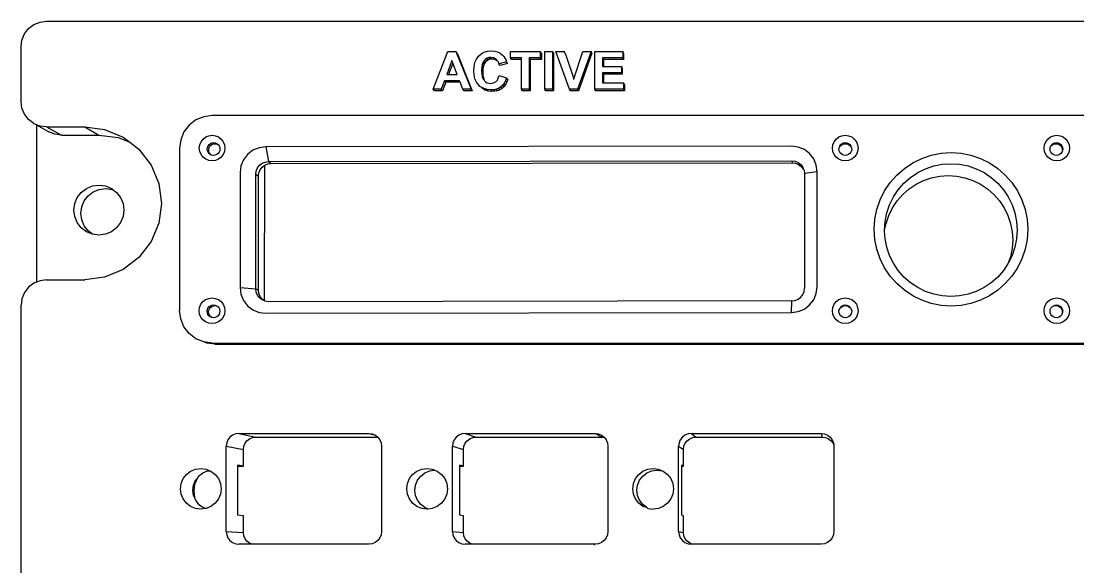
# Model space of a CAD drawing. Extents: x -79 to 96, y -51 to 52.
# Drawn here: x -78.9 to 20.2, y 0.6 to 51.8 of the extents above; entities that cross this region are included whole.
import ezdxf

# ---------------------------------------------------------------- set-up
doc = ezdxf.new("R2010")
doc.units = 0
doc.layers.get('0').update_dxf_attribs({"linetype": 'CONTINUOUS'})

msp = doc.modelspace()

# ---------------------------------------------------------------- linework, layer by layer
for p, q in [((-77.724, 51.434), (-77.148, 51.673)), ((-77.148, 51.673), (-76.529, 51.755)), ((-76.529, 51.755), (93.136, 51.755)), ((-78.599, 50.56), (-78.219, 51.055)), ((-78.219, 51.055), (-77.724, 51.434)), ((-78.919, 49.365), (-78.838, 49.983)), ((-78.838, 49.983), (-78.599, 50.56)), ((-78.919, 44.215), (-78.919, 49.365)), ((-40.251, 45.36), (-38.874, 48.896)), ((-38.874, 48.896), (-38.119, 48.896)), ((-38.119, 48.896), (-36.703, 45.36)), ((-37.996, 48.738), (-38.119, 48.896)), ((-37.996, 48.738), (-36.584, 45.214)), ((-35.994, 48.468), (-35.748, 48.682)), ((-35.748, 48.682), (-35.466, 48.834)), ((-35.466, 48.834), (-35.149, 48.926)), ((-35.149, 48.926), (-34.795, 48.957)), ((-34.795, 48.957), (-34.486, 48.933)), ((-34.486, 48.933), (-34.207, 48.861)), ((-34.207, 48.861), (-33.959, 48.741)), ((-33.959, 48.741), (-33.741, 48.573)), ((-33.01, 48.896), (-30.201, 48.896)), ((-33.01, 48.298), (-33.01, 48.896)), ((-30.201, 48.896), (-30.201, 48.298)), ((-30.103, 48.738), (-30.201, 48.896)), ((-30.103, 48.738), (-30.103, 48.142)), ((-29.762, 45.36), (-29.762, 48.896)), ((-29.762, 48.896), (-29.048, 48.896)), ((-29.048, 48.896), (-29.048, 45.36)), ((-28.954, 48.738), (-29.048, 48.896)), ((-28.954, 48.738), (-28.954, 45.214)), ((-27.466, 45.36), (-28.729, 48.896)), ((-28.729, 48.896), (-27.955, 48.896)), ((-27.865, 48.738), (-27.955, 48.896)), ((-27.865, 48.738), (-27.042, 46.333)), ((-27.042, 46.333), (-26.194, 48.896)), ((-25.437, 48.896), (-26.703, 45.36)), ((-25.355, 48.738), (-26.617, 45.214)), ((-26.194, 48.896), (-25.437, 48.896)), ((-25.355, 48.738), (-25.437, 48.896)), ((-25.073, 45.36), (-25.073, 48.896)), ((-25.073, 48.896), (-22.451, 48.896)), ((-22.451, 48.896), (-22.451, 48.298)), ((-22.379, 48.738), (-22.451, 48.896)), ((-22.379, 48.738), (-22.379, 48.142)), ((-38.505, 48.071), (-38.982, 46.759)), ((-38.413, 47.826), (-38.801, 46.759)), ((-38.413, 47.826), (-38.505, 48.071)), ((-38.017, 46.759), (-38.413, 47.826)), ((-36.421, 47.514), (-36.336, 47.881)), ((-36.336, 47.881), (-36.193, 48.199)), ((-36.193, 48.199), (-35.994, 48.468)), ((-35.653, 47.695), (-35.699, 47.444)), ((-35.576, 47.901), (-35.653, 47.695)), ((-35.538, 47.541), (-35.653, 47.695)), ((-35.469, 48.064), (-35.576, 47.901)), ((-35.462, 47.747), (-35.576, 47.901)), ((-35.462, 47.747), (-35.538, 47.541)), ((-35.338, 48.188), (-35.469, 48.064)), ((-35.355, 47.909), (-35.469, 48.064)), ((-35.355, 47.909), (-35.462, 47.747)), ((-35.224, 48.032), (-35.355, 47.909)), ((-35.187, 48.276), (-35.338, 48.188)), ((-35.224, 48.032), (-35.338, 48.188)), ((-35.074, 48.12), (-35.224, 48.032)), ((-35.019, 48.329), (-35.187, 48.276)), ((-35.074, 48.12), (-35.187, 48.276)), ((-34.906, 48.173), (-35.074, 48.12)), ((-34.831, 48.346), (-35.019, 48.329)), ((-34.906, 48.173), (-35.019, 48.329)), ((-34.719, 48.19), (-34.906, 48.173)), ((-34.568, 48.307), (-34.831, 48.346)), ((-34.719, 48.19), (-34.831, 48.346)), ((-34.457, 48.151), (-34.719, 48.19)), ((-34.348, 48.187), (-34.568, 48.307)), ((-34.457, 48.151), (-34.568, 48.307)), ((-34.237, 48.032), (-34.457, 48.151)), ((-34.237, 48.032), (-34.348, 48.187)), ((-34.183, 47.999), (-34.237, 48.032)), ((-34.183, 47.999), (-34.086, 47.753)), ((-33.379, 47.922), (-34.086, 47.753)), ((-33.976, 47.599), (-34.086, 47.753)), ((-33.272, 47.767), (-33.976, 47.599)), ((-33.741, 48.573), (-33.628, 48.447)), ((-33.628, 48.447), (-33.52, 48.291)), ((-33.52, 48.291), (-33.422, 48.141)), ((-33.422, 48.141), (-33.379, 47.922)), ((-33.272, 47.767), (-33.379, 47.922)), ((-31.961, 48.298), (-33.01, 48.298)), ((-32.904, 48.142), (-33.01, 48.298)), ((-31.961, 48.142), (-32.904, 48.142)), ((-31.961, 48.142), (-31.961, 48.298)), ((-31.961, 45.36), (-31.961, 48.142)), ((-31.247, 48.298), (-31.247, 45.36)), ((-30.201, 48.298), (-31.247, 48.298)), ((-31.146, 48.142), (-31.247, 48.298)), ((-31.146, 48.142), (-31.146, 45.214)), ((-30.103, 48.142), (-31.146, 48.142)), ((-30.103, 48.142), (-30.201, 48.298)), ((-24.359, 48.298), (-24.359, 47.514)), ((-22.451, 48.298), (-24.359, 48.298)), ((-24.28, 48.142), (-24.359, 48.298)), ((-22.379, 48.142), (-24.28, 48.142)), ((-24.28, 48.142), (-24.28, 47.514)), ((-22.379, 48.142), (-22.451, 48.298)), ((-38.982, 46.759), (-38.801, 46.759)), ((-38.801, 46.759), (-38.017, 46.759)), ((-36.45, 47.097), (-36.421, 47.514)), ((-36.421, 46.702), (-36.45, 47.097)), ((-36.336, 46.351), (-36.421, 46.702)), ((-35.699, 47.444), (-35.714, 47.15)), ((-35.714, 47.15), (-35.699, 46.839)), ((-35.599, 46.998), (-35.714, 47.15)), ((-35.584, 47.291), (-35.699, 47.444)), ((-35.699, 46.839), (-35.654, 46.576)), ((-35.584, 46.688), (-35.699, 46.839)), ((-35.584, 47.291), (-35.599, 46.998)), ((-35.599, 46.998), (-35.584, 46.688)), ((-35.538, 47.541), (-35.584, 47.291)), ((-35.584, 46.688), (-35.539, 46.426)), ((-34.18, 46.324), (-34.062, 46.66)), ((-34.062, 46.66), (-33.37, 46.441)), ((-24.359, 47.514), (-24.28, 47.514)), ((-24.359, 46.919), (-24.359, 45.956)), ((-22.584, 46.919), (-24.359, 46.919)), ((-24.28, 46.767), (-24.359, 46.919)), ((-24.28, 47.514), (-22.584, 47.514)), ((-22.511, 46.767), (-24.28, 46.767)), ((-24.28, 46.767), (-24.28, 45.956)), ((-22.584, 47.514), (-22.584, 46.919)), ((-22.511, 47.361), (-22.584, 47.514)), ((-22.511, 46.767), (-22.584, 46.919)), ((-22.511, 47.361), (-22.511, 46.767)), ((-39.202, 46.164), (-39.493, 45.36)), ((-39.075, 46.015), (-39.366, 45.214)), ((-37.788, 46.164), (-39.202, 46.164)), ((-39.075, 46.015), (-39.202, 46.164)), ((-37.731, 46.015), (-39.075, 46.015)), ((-37.731, 46.015), (-37.788, 46.164)), ((-37.48, 45.36), (-37.731, 46.015)), ((-36.195, 46.044), (-36.336, 46.351)), ((-35.996, 45.781), (-36.195, 46.044)), ((-35.88, 45.634), (-35.996, 45.781)), ((-35.754, 45.571), (-35.88, 45.634)), ((-35.654, 46.576), (-35.578, 46.361)), ((-35.539, 46.426), (-35.654, 46.576)), ((-35.578, 46.361), (-35.464, 46.212)), ((-35.539, 46.426), (-35.464, 46.212)), ((-35.464, 46.212), (-35.422, 46.146)), ((-35.422, 46.146), (-35.343, 46.07)), ((-35.343, 46.07), (-35.196, 45.982)), ((-35.196, 45.982), (-35.03, 45.928)), ((-35.03, 45.928), (-34.846, 45.91)), ((-34.846, 45.91), (-34.581, 45.956)), ((-34.581, 45.956), (-34.356, 46.091)), ((-34.356, 46.091), (-34.261, 46.195)), ((-34.261, 46.195), (-34.18, 46.324)), ((-33.727, 45.74), (-33.899, 45.581)), ((-33.582, 45.937), (-33.727, 45.74)), ((-33.618, 45.593), (-33.727, 45.74)), ((-33.473, 45.788), (-33.618, 45.593)), ((-33.463, 46.17), (-33.582, 45.937)), ((-33.473, 45.788), (-33.582, 45.937)), ((-33.355, 46.021), (-33.473, 45.788)), ((-33.37, 46.441), (-33.463, 46.17)), ((-33.355, 46.021), (-33.463, 46.17)), ((-33.262, 46.291), (-33.37, 46.441)), ((-33.262, 46.291), (-33.355, 46.021)), ((-27.06, 46.279), (-27.042, 46.333)), ((-24.359, 45.956), (-24.28, 45.956)), ((-24.28, 45.956), (-22.384, 45.956)), ((-22.384, 45.956), (-22.384, 45.36)), ((-22.311, 45.808), (-22.384, 45.956)), ((-22.311, 45.808), (-22.311, 45.214)), ((-39.493, 45.36), (-40.251, 45.36)), ((-40.121, 45.214), (-40.251, 45.36)), ((-39.366, 45.214), (-40.121, 45.214)), ((-39.366, 45.214), (-39.493, 45.36)), ((-36.703, 45.36), (-37.48, 45.36)), ((-37.359, 45.214), (-37.48, 45.36)), ((-36.584, 45.214), (-37.359, 45.214)), ((-36.584, 45.214), (-36.703, 45.36)), ((-35.48, 45.42), (-35.754, 45.571)), ((-35.638, 45.424), (-35.754, 45.571)), ((-35.366, 45.274), (-35.638, 45.424)), ((-35.175, 45.33), (-35.48, 45.42)), ((-35.366, 45.274), (-35.48, 45.42)), ((-35.062, 45.184), (-35.366, 45.274)), ((-34.839, 45.3), (-35.175, 45.33)), ((-35.062, 45.184), (-35.175, 45.33)), ((-34.726, 45.154), (-35.062, 45.184)), ((-34.566, 45.318), (-34.839, 45.3)), ((-34.726, 45.154), (-34.839, 45.3)), ((-34.455, 45.171), (-34.726, 45.154)), ((-34.319, 45.37), (-34.566, 45.318)), ((-34.455, 45.171), (-34.566, 45.318)), ((-34.208, 45.224), (-34.455, 45.171)), ((-34.097, 45.458), (-34.319, 45.37)), ((-34.208, 45.224), (-34.319, 45.37)), ((-33.987, 45.312), (-34.208, 45.224)), ((-33.899, 45.581), (-34.097, 45.458)), ((-33.987, 45.312), (-34.097, 45.458)), ((-33.79, 45.434), (-33.987, 45.312)), ((-33.79, 45.434), (-33.899, 45.581)), ((-33.618, 45.593), (-33.79, 45.434)), ((-31.247, 45.36), (-31.961, 45.36)), ((-31.858, 45.214), (-31.961, 45.36)), ((-31.146, 45.214), (-31.858, 45.214)), ((-31.146, 45.214), (-31.247, 45.36)), ((-29.048, 45.36), (-29.762, 45.36)), ((-29.666, 45.214), (-29.762, 45.36)), ((-28.954, 45.214), (-29.666, 45.214)), ((-28.954, 45.214), (-29.048, 45.36)), ((-26.703, 45.36), (-27.466, 45.36)), ((-27.377, 45.214), (-27.466, 45.36)), ((-26.617, 45.214), (-27.377, 45.214)), ((-26.617, 45.214), (-26.703, 45.36)), ((-22.384, 45.36), (-25.073, 45.36)), ((-24.992, 45.214), (-25.073, 45.36)), ((-22.311, 45.214), (-24.992, 45.214)), ((-22.311, 45.214), (-22.384, 45.36)), ((-78.838, 43.597), (-78.919, 44.215)), ((-78.599, 43.02), (-78.838, 43.597)), ((-78.219, 42.526), (-78.599, 43.02)), ((-61.789, 42.79), (-62.524, 42.486)), ((-61, 42.894), (-61.789, 42.79)), ((77.69, 42.894), (-61, 42.894)), ((-77.724, 42.146), (-78.219, 42.526)), ((-77.724, 42.146), (-77.49, 42.019)), ((-77.49, 42.019), (-77.49, 27.264)), ((-77.49, 42.019), (-76.317, 41.383)), ((-77.148, 41.907), (-77.49, 42.019)), ((-76.529, 41.826), (-77.148, 41.907)), ((-76.529, 41.826), (-75.144, 41.068)), ((-76.529, 41.826), (-72.945, 41.826)), ((-72.945, 41.826), (-71.624, 41.068)), ((-72.945, 41.826), (-71.087, 41.584)), ((-63.156, 42.001), (-63.64, 41.37)), ((-62.524, 42.486), (-63.156, 42.001)), ((-75.751, 41.148), (-76.317, 41.383)), ((-75.144, 41.068), (-75.751, 41.148)), ((-75.144, 41.068), (-71.624, 41.068)), ((-71.624, 41.068), (-69.8, 40.831)), ((-71.087, 41.584), (-69.355, 40.87)), ((-69.8, 40.831), (-68.726, 40.388)), ((-69.355, 40.87), (-68.726, 40.388)), ((-63.64, 41.37), (-63.945, 40.634)), ((-62.039, 40.445), (-61.848, 40.694)), ((-61.848, 40.694), (-61.6, 40.885)), ((-61.6, 40.885), (-61.31, 41.005)), ((-61.31, 41.005), (-61, 41.046)), ((-61, 41.046), (-60.689, 41.005)), ((-60.689, 41.005), (-60.399, 40.885)), ((-60.399, 40.885), (-60.151, 40.694)), ((-60.151, 40.694), (-59.96, 40.445)), ((-2.621, 40.445), (-2.431, 40.694)), ((-2.431, 40.694), (-2.182, 40.885)), ((-2.182, 40.885), (-1.892, 41.005)), ((-1.892, 41.005), (-1.582, 41.046)), ((-1.582, 41.046), (-1.271, 41.005)), ((-1.271, 41.005), (-0.982, 40.885)), ((-0.982, 40.885), (-0.733, 40.694)), ((-0.733, 40.694), (-0.542, 40.445)), ((17.233, 40.445), (17.423, 40.694)), ((17.423, 40.694), (17.672, 40.885)), ((17.672, 40.885), (17.962, 41.005)), ((17.962, 41.005), (18.272, 41.046)), ((18.272, 41.046), (18.583, 41.005)), ((18.583, 41.005), (18.872, 40.885)), ((18.872, 40.885), (19.121, 40.694)), ((19.121, 40.694), (19.312, 40.445)), ((-68.726, 40.388), (-67.867, 39.731)), ((-67.867, 39.731), (-66.725, 38.245)), ((-63.945, 40.634), (-64.049, 39.845)), ((-64.049, 39.845), (-64.049, 24.601)), ((-62.2, 39.845), (-62.159, 40.156)), ((-62.159, 39.535), (-62.2, 39.845)), ((-62.159, 40.156), (-62.039, 40.445)), ((-61.458, 39.753), (-61.437, 39.908)), ((-61.437, 39.598), (-61.458, 39.753)), ((-61.437, 39.908), (-61.377, 40.053)), ((-61.377, 40.053), (-61.282, 40.177)), ((-61.316, 39.662), (-61.296, 39.816)), ((-61.296, 39.816), (-61.236, 39.96)), ((-61.282, 40.177), (-61.158, 40.272)), ((-61.236, 39.96), (-61.141, 40.084)), ((-61.158, 40.272), (-61.014, 40.332)), ((-61.141, 40.084), (-61.017, 40.179)), ((-61.017, 40.179), (-60.873, 40.239)), ((-61.014, 40.332), (-60.859, 40.352)), ((-60.873, 40.239), (-60.718, 40.259)), ((-60.859, 40.352), (-60.704, 40.332)), ((-60.718, 40.259), (-60.564, 40.239)), ((-60.704, 40.332), (-60.559, 40.272)), ((-60.564, 40.239), (-60.46, 40.196)), ((-60.559, 40.272), (-60.46, 40.196)), ((-60.46, 40.196), (-60.435, 40.177)), ((-60.435, 40.177), (-60.34, 40.053)), ((-60.34, 40.053), (-60.28, 39.908)), ((-60.28, 39.908), (-60.26, 39.753)), ((-60.26, 39.753), (-60.28, 39.598)), ((-59.96, 40.445), (-59.84, 40.156)), ((-59.84, 40.156), (-59.799, 39.845)), ((-59.799, 39.845), (-59.84, 39.535)), ((-56.589, 39.877), (-57.168, 39.637)), ((-55.968, 39.958), (-56.589, 39.877)), ((-6.623, 40.026), (-55.968, 39.958)), ((-55.968, 39.958), (-55.71, 38.579)), ((-6.002, 39.944), (-6.623, 40.026)), ((-5.423, 39.704), (-6.002, 39.944)), ((-4.926, 39.323), (-5.423, 39.704)), ((-2.782, 39.845), (-2.741, 40.156)), ((-2.741, 39.535), (-2.782, 39.845)), ((-2.741, 40.156), (-2.621, 40.445)), ((-2.177, 39.753), (-2.152, 39.816)), ((-2.157, 39.598), (-2.177, 39.753)), ((-2.157, 39.908), (-2.092, 39.96)), ((-2.152, 39.816), (-2.157, 39.908)), ((-2.097, 40.053), (-2.002, 40.177)), ((-2.092, 39.96), (-2.097, 40.053)), ((-2.092, 39.96), (-1.997, 40.084)), ((-2.002, 40.177), (-1.878, 40.272)), ((-1.997, 40.084), (-1.873, 40.179)), ((-1.878, 40.272), (-1.733, 40.332)), ((-1.873, 40.179), (-1.729, 40.239)), ((-1.733, 40.332), (-1.578, 40.352)), ((-1.729, 40.239), (-1.574, 40.259)), ((-1.578, 40.352), (-1.423, 40.332)), ((-1.574, 40.259), (-1.42, 40.239)), ((-1.423, 40.332), (-1.279, 40.272)), ((-1.42, 40.239), (-1.276, 40.179)), ((-1.279, 40.272), (-1.155, 40.177)), ((-1.276, 40.179), (-1.152, 40.084)), ((-1.155, 40.177), (-1.06, 40.053)), ((-1.152, 40.084), (-1.057, 39.96)), ((-1.06, 40.053), (-1.057, 39.96)), ((-1.057, 39.96), (-1, 39.908)), ((-1, 39.908), (-0.997, 39.816)), ((-0.979, 39.753), (-1, 39.598)), ((-0.997, 39.816), (-0.979, 39.753)), ((-0.542, 40.445), (-0.422, 40.156)), ((-0.422, 40.156), (-0.381, 39.845)), ((-0.381, 39.845), (-0.422, 39.535)), ((17.072, 39.845), (17.113, 40.156)), ((17.113, 39.535), (17.072, 39.845)), ((17.113, 40.156), (17.233, 40.445)), ((17.631, 39.753), (17.652, 39.908)), ((17.652, 39.598), (17.631, 39.753)), ((17.652, 39.908), (17.711, 40.053)), ((17.711, 40.053), (17.766, 40.084)), ((17.766, 40.084), (17.889, 40.179)), ((17.766, 40.084), (17.807, 40.177)), ((17.807, 40.177), (17.931, 40.272)), ((17.889, 40.179), (18.033, 40.239)), ((17.931, 40.272), (18.075, 40.332)), ((18.033, 40.239), (18.188, 40.259)), ((18.075, 40.332), (18.23, 40.352)), ((18.188, 40.259), (18.343, 40.239)), ((18.23, 40.352), (18.385, 40.332)), ((18.343, 40.239), (18.487, 40.179)), ((18.385, 40.332), (18.529, 40.272)), ((18.487, 40.179), (18.61, 40.084)), ((18.529, 40.272), (18.653, 40.177)), ((18.61, 40.084), (18.705, 39.96)), ((18.653, 40.177), (18.749, 40.053)), ((18.705, 39.96), (18.765, 39.816)), ((18.749, 40.053), (18.808, 39.908)), ((18.765, 39.816), (18.785, 39.662)), ((18.829, 39.753), (18.785, 39.662)), ((18.808, 39.908), (18.829, 39.753)), ((19.312, 40.445), (19.432, 40.156)), ((19.432, 40.156), (19.473, 39.845)), ((19.473, 39.845), (19.432, 39.535)), ((-62.039, 39.245), (-62.159, 39.535)), ((-61.848, 38.996), (-62.039, 39.245)), ((-61.6, 38.806), (-61.848, 38.996)), ((-61.31, 38.686), (-61.6, 38.806)), ((-61.377, 39.454), (-61.437, 39.598)), ((-61.282, 39.33), (-61.377, 39.454)), ((-61.296, 39.507), (-61.316, 39.662)), ((-61, 38.645), (-61.31, 38.686)), ((-61.236, 39.363), (-61.296, 39.507)), ((-61.158, 39.235), (-61.282, 39.33)), ((-61.158, 39.235), (-61.236, 39.363)), ((-61.158, 39.235), (-61.014, 39.175)), ((-60.859, 39.154), (-61.014, 39.175)), ((-60.689, 38.686), (-61, 38.645)), ((-60.704, 39.175), (-60.859, 39.154)), ((-60.559, 39.235), (-60.704, 39.175)), ((-60.399, 38.806), (-60.689, 38.686)), ((-60.435, 39.33), (-60.559, 39.235)), ((-60.34, 39.454), (-60.435, 39.33)), ((-60.151, 38.996), (-60.399, 38.806)), ((-60.28, 39.598), (-60.34, 39.454)), ((-59.96, 39.245), (-60.151, 38.996)), ((-59.84, 39.535), (-59.96, 39.245)), ((-58.047, 38.758), (-58.287, 38.179)), ((-57.665, 39.255), (-58.047, 38.758)), ((-57.168, 39.637), (-57.665, 39.255)), ((-4.544, 38.826), (-4.926, 39.323)), ((-4.304, 38.247), (-4.544, 38.826)), ((-2.621, 39.245), (-2.741, 39.535)), ((-2.431, 38.996), (-2.621, 39.245)), ((-2.182, 38.806), (-2.431, 38.996)), ((-1.892, 38.686), (-2.182, 38.806)), ((-2.097, 39.454), (-2.157, 39.598)), ((-2.002, 39.33), (-2.097, 39.454)), ((-1.878, 39.235), (-2.002, 39.33)), ((-1.582, 38.645), (-1.892, 38.686)), ((-1.733, 39.175), (-1.878, 39.235)), ((-1.578, 39.154), (-1.733, 39.175)), ((-1.271, 38.686), (-1.582, 38.645)), ((-1.423, 39.175), (-1.578, 39.154)), ((-1.279, 39.235), (-1.423, 39.175)), ((-1.155, 39.33), (-1.279, 39.235)), ((-0.982, 38.806), (-1.271, 38.686)), ((-1.06, 39.454), (-1.155, 39.33)), ((-1, 39.598), (-1.06, 39.454)), ((-0.733, 38.996), (-0.982, 38.806)), ((-0.542, 39.245), (-0.733, 38.996)), ((-0.422, 39.535), (-0.542, 39.245)), ((4.744, 38.461), (5.589, 38.878)), ((5.589, 38.878), (6.481, 39.18)), ((6.481, 39.18), (7.405, 39.364)), ((7.405, 39.364), (8.345, 39.426)), ((8.345, 39.426), (9.285, 39.364)), ((9.285, 39.364), (10.209, 39.18)), ((10.209, 39.18), (11.101, 38.878)), ((11.101, 38.878), (11.946, 38.461)), ((17.233, 39.245), (17.113, 39.535)), ((17.423, 38.996), (17.233, 39.245)), ((17.672, 38.806), (17.423, 38.996)), ((17.711, 39.454), (17.652, 39.598)), ((17.962, 38.686), (17.672, 38.806)), ((17.807, 39.33), (17.711, 39.454)), ((17.931, 39.235), (17.807, 39.33)), ((18.075, 39.175), (17.931, 39.235)), ((18.272, 38.645), (17.962, 38.686)), ((18.23, 39.154), (18.075, 39.175)), ((18.385, 39.175), (18.23, 39.154)), ((18.583, 38.686), (18.272, 38.645)), ((18.529, 39.235), (18.385, 39.175)), ((18.653, 39.33), (18.529, 39.235)), ((18.872, 38.806), (18.583, 38.686)), ((18.749, 39.454), (18.653, 39.33)), ((18.765, 39.507), (18.749, 39.454)), ((18.808, 39.598), (18.765, 39.507)), ((18.785, 39.662), (18.808, 39.598)), ((19.121, 38.996), (18.872, 38.806)), ((19.312, 39.245), (19.121, 38.996)), ((19.432, 39.535), (19.312, 39.245)), ((-66.725, 38.245), (-66.007, 36.514)), ((-58.287, 38.179), (-58.369, 37.558)), ((-56.905, 37.385), (-56.864, 37.694)), ((-56.864, 37.694), (-56.745, 37.982)), ((-56.745, 37.982), (-56.555, 38.229)), ((-56.603, 37.521), (-56.484, 37.808)), ((-56.555, 38.229), (-56.307, 38.419)), ((-56.484, 37.808), (-56.295, 38.054)), ((-56.307, 38.419), (-56.019, 38.539)), ((-56.295, 38.054), (-56.049, 38.243)), ((-56.078, 25.502), (-56.049, 38.243)), ((-56.049, 38.243), (-55.762, 38.362)), ((-56.019, 38.539), (-55.71, 38.579)), ((-55.762, 38.362), (-55.454, 38.402)), ((-55.71, 38.579), (-6.593, 38.647)), ((-55.71, 38.579), (-55.454, 38.402)), ((-55.454, 38.402), (-6.563, 38.469)), ((-6.593, 38.647), (-6.563, 38.469)), ((-6.593, 38.647), (-6.284, 38.606)), ((-6.563, 38.469), (-6.255, 38.429)), ((-6.284, 38.606), (-5.995, 38.487)), ((-6.255, 38.429), (-5.968, 38.31)), ((-5.995, 38.487), (-5.748, 38.297)), ((-5.968, 38.31), (-5.722, 38.121)), ((-5.748, 38.297), (-5.558, 38.049)), ((-5.722, 38.121), (-5.533, 37.875)), ((-5.558, 38.049), (-5.533, 37.875)), ((-5.533, 37.875), (-5.439, 37.761)), ((-5.439, 37.761), (-5.398, 37.452)), ((-4.223, 37.625), (-4.304, 38.247)), ((3.252, 37.316), (3.961, 37.938)), ((3.961, 37.938), (4.744, 38.461)), ((5.212, 37.542), (5.943, 37.903)), ((5.943, 37.903), (6.714, 38.165)), ((6.714, 38.165), (7.513, 38.323)), ((7.513, 38.323), (8.326, 38.377)), ((8.326, 38.377), (9.139, 38.323)), ((9.139, 38.323), (9.938, 38.165)), ((9.938, 38.165), (10.709, 37.903)), ((10.709, 37.903), (11.44, 37.542)), ((11.946, 38.461), (12.73, 37.938)), ((12.73, 37.938), (13.438, 37.316)), ((-58.369, 37.558), (-58.369, 26.754)), ((-56.905, 37.385), (-56.644, 37.213)), ((-56.905, 26.631), (-56.905, 37.385)), ((-56.644, 37.213), (-56.603, 37.521)), ((-56.644, 26.509), (-56.644, 37.213)), ((-4.223, 37.625), (-5.398, 37.452)), ((-5.398, 37.452), (-5.398, 26.698)), ((-4.223, 26.822), (-4.223, 37.625)), ((2.631, 36.608), (3.252, 37.316)), ((3.922, 36.553), (4.535, 37.09)), ((4.535, 37.09), (5.212, 37.542)), ((5.06, 36.448), (5.769, 36.798)), ((5.769, 36.798), (6.518, 37.052)), ((6.518, 37.052), (7.294, 37.206)), ((7.294, 37.206), (8.083, 37.258)), ((8.083, 37.258), (8.872, 37.206)), ((8.872, 37.206), (9.648, 37.052)), ((9.648, 37.052), (10.397, 36.798)), ((10.397, 36.798), (11.106, 36.448)), ((11.44, 37.542), (12.117, 37.09)), ((12.117, 37.09), (12.729, 36.553)), ((13.438, 37.316), (14.059, 36.608)), ((-73.283, 35.688), (-72.797, 36.061)), ((-72.797, 36.061), (-72.231, 36.296)), ((-72.626, 35.368), (-72.144, 35.738)), ((-72.231, 36.296), (-71.624, 36.376)), ((-72.144, 35.738), (-71.583, 35.97)), ((-71.624, 36.376), (-71.017, 36.296)), ((-71.583, 35.97), (-70.982, 36.049)), ((-71.017, 36.296), (-70.451, 36.061)), ((-70.982, 36.049), (-70.38, 35.97)), ((-70.451, 36.061), (-70.38, 35.97)), ((-70.38, 35.97), (-70.276, 35.927)), ((-70.276, 35.927), (-69.965, 35.688)), ((-66.007, 36.514), (-65.762, 34.657)), ((1.691, 34.98), (2.108, 35.825)), ((2.108, 35.825), (2.631, 36.608)), ((2.933, 35.263), (3.385, 35.94)), ((3.385, 35.94), (3.922, 36.553)), ((3.808, 35.487), (4.403, 36.008)), ((4.403, 36.008), (5.06, 36.448)), ((11.106, 36.448), (11.764, 36.008)), ((11.764, 36.008), (12.358, 35.487)), ((12.729, 36.553), (13.266, 35.94)), ((13.266, 35.94), (13.719, 35.263)), ((14.059, 36.608), (14.582, 35.825)), ((14.582, 35.825), (14.999, 34.98)), ((-73.891, 34.636), (-73.656, 35.202)), ((-73.656, 35.202), (-73.283, 35.688)), ((-73.228, 34.326), (-72.995, 34.887)), ((-72.995, 34.887), (-72.626, 35.368)), ((-69.965, 35.688), (-69.592, 35.202)), ((-69.592, 35.202), (-69.358, 34.636)), ((1.388, 34.088), (1.691, 34.98)), ((2.573, 34.532), (2.933, 35.263)), ((2.847, 34.235), (3.287, 34.892)), ((3.287, 34.892), (3.808, 35.487)), ((12.358, 35.487), (12.88, 34.892)), ((12.88, 34.892), (13.319, 34.235)), ((13.719, 35.263), (14.079, 34.532)), ((14.999, 34.98), (15.302, 34.088)), ((-73.971, 34.029), (-73.891, 34.636)), ((-73.891, 33.422), (-73.971, 34.029)), ((-73.307, 33.724), (-73.228, 34.326)), ((-73.228, 33.122), (-73.307, 33.724)), ((-69.358, 34.636), (-69.278, 34.029)), ((-69.278, 34.029), (-69.358, 33.422)), ((-65.762, 34.657), (-66.007, 32.799)), ((1.205, 33.164), (1.388, 34.088)), ((2.152, 32.962), (2.311, 33.761)), ((2.311, 33.761), (2.573, 34.532)), ((2.497, 33.526), (2.847, 34.235)), ((13.319, 34.235), (13.669, 33.526)), ((14.079, 34.532), (14.341, 33.761)), ((14.341, 33.761), (14.5, 32.962)), ((15.302, 34.088), (15.486, 33.164)), ((-73.656, 32.856), (-73.891, 33.422)), ((-73.283, 32.37), (-73.656, 32.856)), ((-72.995, 32.561), (-73.228, 33.122)), ((-69.592, 32.856), (-69.965, 32.37)), ((-69.358, 33.422), (-69.592, 32.856)), ((-66.007, 32.799), (-66.725, 31.068)), ((1.143, 32.224), (1.205, 33.164)), ((2.098, 32.149), (2.152, 32.962)), ((2.098, 32.149), (2.243, 32.777)), ((2.243, 32.777), (2.497, 33.526)), ((13.669, 33.526), (13.923, 32.777)), ((13.923, 32.777), (14.077, 32.001)), ((14.5, 32.962), (14.553, 32.149)), ((15.486, 33.164), (15.547, 32.224)), ((-72.797, 31.997), (-73.283, 32.37)), ((-72.626, 32.08), (-72.995, 32.561)), ((-72.231, 31.763), (-72.797, 31.997)), ((-72.231, 31.763), (-72.626, 32.08)), ((-71.624, 31.683), (-72.231, 31.763)), ((-71.017, 31.763), (-71.624, 31.683)), ((-70.451, 31.997), (-71.017, 31.763)), ((-69.965, 32.37), (-70.451, 31.997)), ((1.205, 31.284), (1.143, 32.224)), ((2.103, 32.074), (2.098, 32.149)), ((2.152, 31.336), (2.103, 32.074)), ((14.077, 32.001), (14.129, 31.212)), ((14.553, 32.149), (14.5, 31.336)), ((15.547, 32.224), (15.486, 31.284)), ((-66.725, 31.068), (-67.867, 29.583)), ((1.388, 30.36), (1.205, 31.284)), ((2.311, 30.537), (2.152, 31.336)), ((14.129, 31.212), (14.077, 30.423)), ((14.5, 31.336), (14.341, 30.537)), ((15.486, 31.284), (15.302, 30.36)), ((1.691, 29.468), (1.388, 30.36)), ((2.573, 29.766), (2.311, 30.537)), ((2.933, 29.036), (2.573, 29.766)), ((14.079, 29.766), (13.719, 29.036)), ((14.077, 30.423), (13.923, 29.647)), ((14.341, 30.537), (14.079, 29.766)), ((15.302, 30.36), (14.999, 29.468)), ((-67.867, 29.583), (-69.355, 28.444)), ((2.108, 28.623), (1.691, 29.468)), ((3.385, 28.358), (2.933, 29.036)), ((13.719, 29.036), (13.266, 28.358)), ((13.923, 29.647), (13.719, 29.036)), ((14.999, 29.468), (14.582, 28.623)), ((-69.355, 28.444), (-71.087, 27.729)), ((2.631, 27.839), (2.108, 28.623)), ((3.252, 27.131), (2.631, 27.839)), ((3.922, 27.746), (3.385, 28.358)), ((13.266, 28.358), (12.729, 27.746)), ((14.059, 27.839), (13.438, 27.131)), ((14.582, 28.623), (14.059, 27.839)), ((-78.219, 26.788), (-78.599, 26.293)), ((-77.724, 27.168), (-78.219, 26.788)), ((-77.49, 27.264), (-77.724, 27.168)), ((-77.148, 27.406), (-77.49, 27.264)), ((-76.529, 27.488), (-77.148, 27.406)), ((-76.529, 27.488), (-72.945, 27.488)), ((-71.087, 27.729), (-72.945, 27.488)), ((-4.304, 26.201), (-4.223, 26.822)), ((3.961, 26.51), (3.252, 27.131)), ((4.535, 27.209), (3.922, 27.746)), ((5.212, 26.756), (4.535, 27.209)), ((12.117, 27.209), (11.44, 26.756)), ((12.729, 27.746), (12.117, 27.209)), ((13.438, 27.131), (12.73, 26.51)), ((-78.599, 26.293), (-78.838, 25.717)), ((-61.319, 25.748), (-61.008, 25.789)), ((-61.008, 25.789), (-60.697, 25.748)), ((-58.369, 26.754), (-58.287, 26.133)), ((-58.369, 26.754), (-56.905, 26.631)), ((-58.287, 26.133), (-58.047, 25.554)), ((-56.905, 26.631), (-56.644, 26.509)), ((-56.864, 26.322), (-56.905, 26.631)), ((-56.745, 26.034), (-56.864, 26.322)), ((-56.555, 25.786), (-56.745, 26.034)), ((-56.603, 26.201), (-56.644, 26.509)), ((-56.484, 25.914), (-56.603, 26.201)), ((-56.307, 25.596), (-56.555, 25.786)), ((-56.295, 25.668), (-56.484, 25.914)), ((-5.995, 25.664), (-5.748, 25.854)), ((-5.748, 25.854), (-5.558, 26.101)), ((-5.558, 26.101), (-5.439, 26.389)), ((-5.439, 26.389), (-5.398, 26.698)), ((-4.544, 25.622), (-4.304, 26.201)), ((-1.892, 25.748), (-1.582, 25.789)), ((-1.582, 25.789), (-1.271, 25.748)), ((4.744, 25.986), (3.961, 26.51)), ((5.589, 25.57), (4.744, 25.986)), ((5.943, 26.396), (5.212, 26.756)), ((6.714, 26.134), (5.943, 26.396)), ((7.513, 25.975), (6.714, 26.134)), ((8.326, 25.922), (7.513, 25.975)), ((9.139, 25.975), (8.326, 25.922)), ((9.938, 26.134), (9.139, 25.975)), ((10.709, 26.396), (9.938, 26.134)), ((11.44, 26.756), (10.709, 26.396)), ((11.946, 25.986), (11.101, 25.57)), ((12.73, 26.51), (11.946, 25.986)), ((17.962, 25.748), (18.272, 25.789)), ((18.272, 25.789), (18.583, 25.748)), ((-78.838, 25.717), (-78.919, 25.098)), ((-78.919, -24.141), (-78.919, 25.098)), ((-62.208, 24.588), (-62.167, 24.899)), ((-62.167, 24.899), (-62.047, 25.189)), ((-62.047, 25.189), (-61.857, 25.437)), ((-61.857, 25.437), (-61.608, 25.628)), ((-61.608, 25.628), (-61.319, 25.748)), ((-61.445, 24.687), (-61.385, 24.831)), ((-61.385, 24.831), (-61.29, 24.955)), ((-61.29, 24.955), (-61.166, 25.05)), ((-61.244, 24.774), (-61.149, 24.897)), ((-61.166, 25.05), (-61.022, 25.11)), ((-61.149, 24.897), (-61.025, 24.992)), ((-61.025, 24.992), (-60.881, 25.052)), ((-61.022, 25.11), (-60.867, 25.13)), ((-60.881, 25.052), (-60.727, 25.072)), ((-60.867, 25.13), (-60.712, 25.11)), ((-60.727, 25.072), (-60.568, 25.05)), ((-60.712, 25.11), (-60.568, 25.05)), ((-60.697, 25.748), (-60.408, 25.628)), ((-60.568, 25.05), (-60.443, 24.955)), ((-60.443, 24.955), (-60.348, 24.831)), ((-60.408, 25.628), (-60.159, 25.437)), ((-60.348, 24.831), (-60.289, 24.687)), ((-60.159, 25.437), (-59.968, 25.189)), ((-59.968, 25.189), (-59.848, 24.899)), ((-59.848, 24.899), (-59.807, 24.588)), ((-58.047, 25.554), (-57.665, 25.057)), ((-57.665, 25.057), (-57.168, 24.675)), ((-56.078, 25.502), (-56.307, 25.596)), ((-56.078, 25.502), (-56.295, 25.668)), ((-56.019, 25.477), (-56.078, 25.502)), ((-55.71, 25.436), (-56.019, 25.477)), ((-6.593, 25.504), (-55.71, 25.436)), ((-6.623, 24.421), (-6.593, 25.504)), ((-6.593, 25.504), (-6.284, 25.544)), ((-6.284, 25.544), (-5.995, 25.664)), ((-5.423, 24.743), (-4.926, 25.125)), ((-4.926, 25.125), (-4.544, 25.622)), ((-2.782, 24.588), (-2.741, 24.899)), ((-2.741, 24.899), (-2.621, 25.189)), ((-2.621, 25.189), (-2.431, 25.437)), ((-2.431, 25.437), (-2.182, 25.628)), ((-2.182, 25.628), (-1.892, 25.748)), ((-2.097, 24.831), (-1.997, 24.897)), ((-2.092, 24.774), (-2.097, 24.831)), ((-2.002, 24.955), (-1.878, 25.05)), ((-1.997, 24.897), (-2.002, 24.955)), ((-1.997, 24.897), (-1.873, 24.992)), ((-1.878, 25.05), (-1.733, 25.11)), ((-1.873, 24.992), (-1.729, 25.052)), ((-1.733, 25.11), (-1.578, 25.13)), ((-1.729, 25.052), (-1.574, 25.072)), ((-1.578, 25.13), (-1.423, 25.11)), ((-1.574, 25.072), (-1.42, 25.052)), ((-1.423, 25.11), (-1.279, 25.05)), ((-1.42, 25.052), (-1.276, 24.992)), ((-1.279, 25.05), (-1.155, 24.955)), ((-1.276, 24.992), (-1.152, 24.897)), ((-1.271, 25.748), (-0.982, 25.628)), ((-1.155, 24.955), (-1.152, 24.897)), ((-1.152, 24.897), (-1.06, 24.831)), ((-1.06, 24.831), (-1.057, 24.774)), ((-0.982, 25.628), (-0.733, 25.437)), ((-0.733, 25.437), (-0.542, 25.189)), ((-0.542, 25.189), (-0.422, 24.899)), ((-0.422, 24.899), (-0.381, 24.588)), ((6.481, 25.267), (5.589, 25.57)), ((7.405, 25.083), (6.481, 25.267)), ((8.345, 25.022), (7.405, 25.083)), ((9.285, 25.083), (8.345, 25.022)), ((10.209, 25.267), (9.285, 25.083)), ((11.101, 25.57), (10.209, 25.267)), ((17.072, 24.588), (17.113, 24.899)), ((17.113, 24.899), (17.233, 25.189)), ((17.233, 25.189), (17.423, 25.437)), ((17.423, 25.437), (17.672, 25.628)), ((17.652, 24.687), (17.711, 24.831)), ((17.672, 25.628), (17.962, 25.748)), ((17.711, 24.831), (17.766, 24.897)), ((17.766, 24.897), (17.807, 24.955)), ((17.807, 24.955), (17.889, 24.992)), ((17.889, 24.992), (17.931, 25.05)), ((17.931, 25.05), (18.033, 25.052)), ((18.033, 25.052), (18.075, 25.11)), ((18.033, 25.052), (18.188, 25.072)), ((18.075, 25.11), (18.23, 25.13)), ((18.188, 25.072), (18.343, 25.052)), ((18.23, 25.13), (18.385, 25.11)), ((18.343, 25.052), (18.487, 24.992)), ((18.385, 25.11), (18.529, 25.05)), ((18.487, 24.992), (18.61, 24.897)), ((18.529, 25.05), (18.653, 24.955)), ((18.583, 25.748), (18.872, 25.628)), ((18.61, 24.897), (18.705, 24.774)), ((18.653, 24.955), (18.749, 24.831)), ((18.749, 24.831), (18.808, 24.687)), ((18.872, 25.628), (19.121, 25.437)), ((19.121, 25.437), (19.312, 25.189)), ((19.312, 25.189), (19.432, 24.899)), ((19.432, 24.899), (19.473, 24.588)), ((-63.945, 23.812), (-64.049, 24.601)), ((-63.64, 23.076), (-63.945, 23.812)), ((-62.167, 24.278), (-62.208, 24.588)), ((-62.047, 23.988), (-62.167, 24.278)), ((-61.857, 23.74), (-62.047, 23.988)), ((-61.466, 24.532), (-61.445, 24.687)), ((-61.445, 24.377), (-61.466, 24.532)), ((-61.385, 24.232), (-61.445, 24.377)), ((-61.29, 24.108), (-61.385, 24.232)), ((-61.324, 24.475), (-61.304, 24.63)), ((-61.304, 24.32), (-61.324, 24.475)), ((-61.304, 24.63), (-61.244, 24.774)), ((-61.244, 24.176), (-61.304, 24.32)), ((-61.166, 24.013), (-61.29, 24.108)), ((-61.149, 24.053), (-61.244, 24.176)), ((-61.022, 23.953), (-61.166, 24.013)), ((-61.022, 23.953), (-61.149, 24.053)), ((-60.867, 23.933), (-61.022, 23.953)), ((-60.712, 23.953), (-60.867, 23.933)), ((-60.568, 24.013), (-60.712, 23.953)), ((-60.443, 24.108), (-60.568, 24.013)), ((-60.348, 24.232), (-60.443, 24.108)), ((-60.289, 24.377), (-60.348, 24.232)), ((-60.289, 24.687), (-60.268, 24.532)), ((-60.268, 24.532), (-60.289, 24.377)), ((-59.968, 23.988), (-60.159, 23.74)), ((-59.848, 24.278), (-59.968, 23.988)), ((-59.807, 24.588), (-59.848, 24.278)), ((-57.168, 24.675), (-56.589, 24.435)), ((-56.589, 24.435), (-55.968, 24.354)), ((-55.968, 24.354), (-6.623, 24.421)), ((-6.623, 24.421), (-6.002, 24.503)), ((-6.002, 24.503), (-5.423, 24.743)), ((-2.741, 24.278), (-2.782, 24.588)), ((-2.621, 23.988), (-2.741, 24.278)), ((-2.431, 23.74), (-2.621, 23.988)), ((-2.177, 24.532), (-2.152, 24.63)), ((-2.157, 24.377), (-2.177, 24.532)), ((-2.157, 24.687), (-2.092, 24.774)), ((-2.152, 24.63), (-2.157, 24.687)), ((-2.097, 24.232), (-2.157, 24.377)), ((-2.002, 24.108), (-2.097, 24.232)), ((-1.878, 24.013), (-2.002, 24.108)), ((-1.733, 23.953), (-1.878, 24.013)), ((-1.578, 23.933), (-1.733, 23.953)), ((-1.423, 23.953), (-1.578, 23.933)), ((-1.279, 24.013), (-1.423, 23.953)), ((-1.155, 24.108), (-1.279, 24.013)), ((-1.06, 24.232), (-1.155, 24.108)), ((-1, 24.377), (-1.06, 24.232)), ((-1.057, 24.774), (-1, 24.687)), ((-1, 24.687), (-0.997, 24.63)), ((-0.979, 24.532), (-1, 24.377)), ((-0.997, 24.63), (-0.979, 24.532)), ((-0.542, 23.988), (-0.733, 23.74)), ((-0.422, 24.278), (-0.542, 23.988)), ((-0.381, 24.588), (-0.422, 24.278)), ((17.113, 24.278), (17.072, 24.588)), ((17.233, 23.988), (17.113, 24.278)), ((17.423, 23.74), (17.233, 23.988)), ((17.631, 24.532), (17.652, 24.687)), ((17.652, 24.377), (17.631, 24.532)), ((17.711, 24.232), (17.652, 24.377)), ((17.807, 24.108), (17.711, 24.232)), ((17.931, 24.013), (17.807, 24.108)), ((18.075, 23.953), (17.931, 24.013)), ((18.23, 23.933), (18.075, 23.953)), ((18.385, 23.953), (18.23, 23.933)), ((18.529, 24.013), (18.385, 23.953)), ((18.653, 24.108), (18.529, 24.013)), ((18.705, 24.176), (18.653, 24.108)), ((18.705, 24.774), (18.765, 24.63)), ((18.749, 24.232), (18.705, 24.176)), ((18.765, 24.32), (18.749, 24.232)), ((18.765, 24.63), (18.785, 24.475)), ((18.808, 24.377), (18.765, 24.32)), ((18.829, 24.532), (18.785, 24.475)), ((18.785, 24.475), (18.808, 24.377)), ((18.808, 24.687), (18.829, 24.532)), ((19.312, 23.988), (19.121, 23.74)), ((19.432, 24.278), (19.312, 23.988)), ((19.473, 24.588), (19.432, 24.278)), ((-63.156, 22.445), (-63.64, 23.076)), ((-61.608, 23.549), (-61.857, 23.74)), ((-61.319, 23.429), (-61.608, 23.549)), ((-61.008, 23.388), (-61.319, 23.429)), ((-60.697, 23.429), (-61.008, 23.388)), ((-60.408, 23.549), (-60.697, 23.429)), ((-60.159, 23.74), (-60.408, 23.549)), ((-2.182, 23.549), (-2.431, 23.74)), ((-1.892, 23.429), (-2.182, 23.549)), ((-1.582, 23.388), (-1.892, 23.429)), ((-1.271, 23.429), (-1.582, 23.388)), ((-0.982, 23.549), (-1.271, 23.429)), ((-0.733, 23.74), (-0.982, 23.549)), ((17.672, 23.549), (17.423, 23.74)), ((17.962, 23.429), (17.672, 23.549)), ((18.272, 23.388), (17.962, 23.429)), ((18.583, 23.429), (18.272, 23.388)), ((18.872, 23.549), (18.583, 23.429)), ((19.121, 23.74), (18.872, 23.549)), ((-62.524, 21.96), (-63.156, 22.445)), ((-61.789, 21.656), (-62.524, 21.96)), ((-61, 21.552), (-61.789, 21.656)), ((-61.504, 21.556), (-61.789, 21.656)), ((-60.718, 21.452), (-61.504, 21.556)), ((-61, 21.552), (77.69, 21.552)), ((-60.718, 21.452), (-61, 21.552)), ((-60.718, 21.452), (77.332, 21.452)), ((-59.074, 12.919), (-59.322, 12.729)), ((-58.786, 13.038), (-59.074, 12.919)), ((-58.477, 13.079), (-58.786, 13.038)), ((-58.477, 13.079), (-46.29, 13.079)), ((-58.477, 13.079), (-56.903, 12.727)), ((-46.29, 13.079), (-45.674, 12.905)), ((-46.29, 13.079), (-45.981, 13.038)), ((-45.981, 13.038), (-45.674, 12.905)), ((-45.674, 12.905), (-45.445, 12.729)), ((-37.841, 12.919), (-38.088, 12.729)), ((-37.553, 13.038), (-37.841, 12.919)), ((-37.243, 13.079), (-37.553, 13.038)), ((-37.243, 13.079), (-36.241, 12.727)), ((-37.243, 13.079), (-25.056, 13.079)), ((-25.056, 13.079), (-24.382, 12.727)), ((-25.056, 13.079), (-24.747, 13.038)), ((-24.747, 13.038), (-24.459, 12.919)), ((-24.459, 12.919), (-24.211, 12.729)), ((-16.624, 12.919), (-16.872, 12.729)), ((-16.336, 13.038), (-16.624, 12.919)), ((-16.027, 13.079), (-16.336, 13.038)), ((-16.027, 13.079), (-15.596, 12.727)), ((-16.027, 13.079), (-3.84, 13.079)), ((-3.84, 13.079), (-3.736, 12.727)), ((-3.84, 13.079), (-3.531, 13.038)), ((-3.531, 13.038), (-3.242, 12.919)), ((-3.242, 12.919), (-2.995, 12.729)), ((-59.631, 12.193), (-59.672, 11.884)), ((-59.512, 12.482), (-59.631, 12.193)), ((-59.322, 12.729), (-59.512, 12.482)), ((-58.026, 11.865), (-57.91, 12.146)), ((-57.91, 12.146), (-57.725, 12.386)), ((-57.725, 12.386), (-57.484, 12.571)), ((-57.484, 12.571), (-57.204, 12.687)), ((-57.204, 12.687), (-56.903, 12.727)), ((-56.903, 12.727), (-45.445, 12.729)), ((-45.445, 12.729), (-45.255, 12.482)), ((-45.255, 12.482), (-45.136, 12.193)), ((-45.136, 12.193), (-45.095, 11.884)), ((-38.398, 12.193), (-38.438, 11.884)), ((-38.278, 12.482), (-38.398, 12.193)), ((-38.088, 12.729), (-38.278, 12.482)), ((-37.364, 11.865), (-37.248, 12.146)), ((-37.248, 12.146), (-37.063, 12.386)), ((-37.063, 12.386), (-36.822, 12.571)), ((-36.822, 12.571), (-36.542, 12.687)), ((-36.542, 12.687), (-36.241, 12.727)), ((-36.241, 12.727), (-24.382, 12.727)), ((-24.382, 12.727), (-24.19, 12.702)), ((-24.211, 12.729), (-24.19, 12.702)), ((-24.19, 12.702), (-24.021, 12.482)), ((-24.021, 12.482), (-23.902, 12.193)), ((-23.902, 12.193), (-23.861, 11.884)), ((-17.181, 12.193), (-17.222, 11.884)), ((-17.062, 12.482), (-17.181, 12.193)), ((-16.872, 12.729), (-17.062, 12.482)), ((-16.719, 11.865), (-16.603, 12.146)), ((-16.603, 12.146), (-16.418, 12.386)), ((-16.418, 12.386), (-16.177, 12.571)), ((-16.177, 12.571), (-15.897, 12.687)), ((-15.897, 12.687), (-15.596, 12.727)), ((-15.596, 12.727), (-3.736, 12.727)), ((-3.736, 12.727), (-3.436, 12.687)), ((-3.436, 12.687), (-3.155, 12.571)), ((-3.155, 12.571), (-2.914, 12.386)), ((-2.995, 12.729), (-2.805, 12.482)), ((-2.914, 12.386), (-2.73, 12.146)), ((-2.805, 12.482), (-2.686, 12.193)), ((-2.73, 12.146), (-2.656, 11.968)), ((-2.686, 12.193), (-2.656, 11.968)), ((-2.656, 11.968), (-2.645, 11.884)), ((-59.672, 3.879), (-59.672, 11.884)), ((-59.672, 11.884), (-58.066, 11.564)), ((-58.066, 11.564), (-58.026, 11.865)), ((-58.066, 9.995), (-58.066, 11.564)), ((-45.095, 11.884), (-45.095, 3.879)), ((-38.438, 11.884), (-37.404, 11.564)), ((-38.438, 3.879), (-38.438, 11.884)), ((-37.404, 11.564), (-37.364, 11.865)), ((-37.404, 9.995), (-37.404, 11.564)), ((-23.861, 11.884), (-23.861, 3.879)), ((-17.222, 11.884), (-16.758, 11.564)), ((-17.222, 3.879), (-17.222, 11.884)), ((-16.758, 11.564), (-16.719, 11.865)), ((-16.758, 9.995), (-16.758, 11.564)), ((-2.645, 11.884), (-2.645, 3.879)), ((-58.066, 9.995), (-58.591, 10.085)), ((-58.591, 9.995), (-58.591, 10.085)), ((-58.591, 9.995), (-58.066, 9.995)), ((-58.591, 5.392), (-58.591, 9.995)), ((-37.404, 9.995), (-37.742, 10.085)), ((-37.742, 9.995), (-37.742, 10.085)), ((-37.742, 9.995), (-37.404, 9.995)), ((-37.742, 5.392), (-37.742, 9.995)), ((-16.758, 9.995), (-16.91, 10.085)), ((-16.91, 9.995), (-16.91, 10.085)), ((-16.91, 9.995), (-16.758, 9.995)), ((-16.91, 5.392), (-16.91, 9.995)), ((-63.717, 8.837), (-63.413, 9.233)), ((-63.413, 9.233), (-63.017, 9.537)), ((-63.017, 9.537), (-62.556, 9.728)), ((-62.556, 9.728), (-62.062, 9.793)), ((-62.265, 9.066), (-62.405, 8.832)), ((-62.265, 9.066), (-61.876, 9.364)), ((-62.062, 9.793), (-61.567, 9.728)), ((-61.876, 9.364), (-61.424, 9.552)), ((-61.567, 9.728), (-61.21, 9.58)), ((-61.424, 9.552), (-61.21, 9.58)), ((-61.21, 9.58), (-61.106, 9.537)), ((-61.106, 9.537), (-60.71, 9.233)), ((-60.71, 9.233), (-60.406, 8.837)), ((-42.484, 8.837), (-42.18, 9.233)), ((-42.18, 9.233), (-41.784, 9.537)), ((-41.784, 9.537), (-41.323, 9.728)), ((-41.714, 8.677), (-41.416, 9.066)), ((-41.416, 9.066), (-41.027, 9.364)), ((-41.323, 9.728), (-40.828, 9.793)), ((-41.027, 9.364), (-40.575, 9.552)), ((-40.828, 9.793), (-40.333, 9.728)), ((-40.575, 9.552), (-40.089, 9.616)), ((-40.333, 9.728), (-40.089, 9.616)), ((-40.089, 9.616), (-40.05, 9.611)), ((-40.05, 9.611), (-39.872, 9.537)), ((-39.872, 9.537), (-39.476, 9.233)), ((-39.476, 9.233), (-39.172, 8.837)), ((-21.267, 8.837), (-20.963, 9.233)), ((-20.963, 9.233), (-20.567, 9.537)), ((-20.882, 8.677), (-20.584, 9.066)), ((-20.584, 9.066), (-20.195, 9.364)), ((-20.567, 9.537), (-20.106, 9.728)), ((-20.195, 9.364), (-19.742, 9.552)), ((-20.106, 9.728), (-19.612, 9.793)), ((-19.742, 9.552), (-19.256, 9.616)), ((-19.612, 9.793), (-19.117, 9.728)), ((-19.256, 9.616), (-18.771, 9.552)), ((-19.117, 9.728), (-18.771, 9.552)), ((-18.771, 9.552), (-18.656, 9.537)), ((-18.656, 9.537), (-18.26, 9.233)), ((-18.26, 9.233), (-17.956, 8.837)), ((-63.973, 7.882), (-63.908, 8.376)), ((-63.908, 8.376), (-63.717, 8.837)), ((-62.815, 7.739), (-62.751, 8.225)), ((-62.751, 8.225), (-62.563, 8.677)), ((-62.637, 8.271), (-62.716, 7.669)), ((-62.405, 8.832), (-62.637, 8.271)), ((-62.563, 8.677), (-62.405, 8.832)), ((-60.406, 8.837), (-60.215, 8.376)), ((-60.215, 8.376), (-60.15, 7.882)), ((-42.74, 7.882), (-42.675, 8.376)), ((-42.675, 8.376), (-42.484, 8.837)), ((-41.966, 7.739), (-41.902, 8.225)), ((-41.902, 8.225), (-41.714, 8.677)), ((-39.172, 8.837), (-38.981, 8.376)), ((-38.981, 8.376), (-38.916, 7.882)), ((-21.523, 7.882), (-21.458, 8.376)), ((-21.458, 8.376), (-21.267, 8.837)), ((-21.134, 7.739), (-21.07, 8.225)), ((-21.07, 8.225), (-20.882, 8.677)), ((-17.956, 8.837), (-17.765, 8.376)), ((-17.765, 8.376), (-17.7, 7.882)), ((-63.908, 7.387), (-63.973, 7.882)), ((-63.717, 6.926), (-63.908, 7.387)), ((-62.751, 7.253), (-62.815, 7.739)), ((-62.637, 7.068), (-62.751, 7.253)), ((-62.716, 7.669), (-62.637, 7.068)), ((-62.637, 7.068), (-62.563, 6.8)), ((-60.215, 7.387), (-60.406, 6.926)), ((-60.15, 7.882), (-60.215, 7.387)), ((-42.675, 7.387), (-42.74, 7.882)), ((-42.484, 6.926), (-42.675, 7.387)), ((-41.902, 7.253), (-41.966, 7.739)), ((-41.714, 6.8), (-41.902, 7.253)), ((-38.981, 7.387), (-39.172, 6.926)), ((-38.916, 7.882), (-38.981, 7.387)), ((-21.458, 7.387), (-21.523, 7.882)), ((-21.267, 6.926), (-21.458, 7.387)), ((-21.07, 7.253), (-21.134, 7.739)), ((-20.882, 6.8), (-21.07, 7.253)), ((-17.765, 7.387), (-17.956, 6.926)), ((-17.7, 7.882), (-17.765, 7.387)), ((-63.413, 6.53), (-63.717, 6.926)), ((-63.017, 6.226), (-63.413, 6.53)), ((-62.556, 6.035), (-63.017, 6.226)), ((-62.563, 6.8), (-62.265, 6.411)), ((-62.062, 5.97), (-62.556, 6.035)), ((-61.876, 6.113), (-62.265, 6.411)), ((-61.658, 6.023), (-62.062, 5.97)), ((-61.658, 6.023), (-61.876, 6.113)), ((-61.567, 6.035), (-61.658, 6.023)), ((-61.106, 6.226), (-61.567, 6.035)), ((-60.71, 6.53), (-61.106, 6.226)), ((-60.406, 6.926), (-60.71, 6.53)), ((-42.18, 6.53), (-42.484, 6.926)), ((-41.784, 6.226), (-42.18, 6.53)), ((-41.323, 6.035), (-41.784, 6.226)), ((-41.416, 6.411), (-41.714, 6.8)), ((-41.027, 6.113), (-41.416, 6.411)), ((-40.828, 5.97), (-41.323, 6.035)), ((-40.717, 5.984), (-41.027, 6.113)), ((-40.717, 5.984), (-40.828, 5.97)), ((-40.333, 6.035), (-40.717, 5.984)), ((-39.872, 6.226), (-40.333, 6.035)), ((-39.476, 6.53), (-39.872, 6.226)), ((-39.172, 6.926), (-39.476, 6.53)), ((-20.963, 6.53), (-21.267, 6.926)), ((-20.567, 6.226), (-20.963, 6.53)), ((-20.584, 6.411), (-20.882, 6.8)), ((-20.195, 6.113), (-20.584, 6.411)), ((-20.195, 6.113), (-20.567, 6.226)), ((-20.106, 6.035), (-20.195, 6.113)), ((-20.106, 6.035), (-19.612, 5.97)), ((-19.117, 6.035), (-19.612, 5.97)), ((-18.656, 6.226), (-19.117, 6.035)), ((-18.26, 6.53), (-18.656, 6.226)), ((-17.956, 6.926), (-18.26, 6.53)), ((-58.066, 5.344), (-58.591, 5.392)), ((-58.066, 3.774), (-58.066, 5.344)), ((-37.404, 5.344), (-37.742, 5.392)), ((-37.404, 3.774), (-37.404, 5.344)), ((-16.758, 5.344), (-16.91, 5.392)), ((-16.758, 3.774), (-16.758, 5.344)), ((-59.672, 3.879), (-58.066, 3.774)), ((-59.672, 3.879), (-59.631, 3.57)), ((-59.631, 3.57), (-59.512, 3.281)), ((-59.512, 3.281), (-59.322, 3.034)), ((-59.322, 3.034), (-59.074, 2.844)), ((-58.026, 3.474), (-58.066, 3.774)), ((-57.91, 3.193), (-58.026, 3.474)), ((-57.725, 2.952), (-57.91, 3.193)), ((-45.445, 3.034), (-45.692, 2.844)), ((-45.255, 3.281), (-45.445, 3.034)), ((-45.136, 3.57), (-45.255, 3.281)), ((-45.095, 3.879), (-45.136, 3.57)), ((-38.438, 3.879), (-37.404, 3.774)), ((-38.438, 3.879), (-38.398, 3.57)), ((-38.398, 3.57), (-38.278, 3.281)), ((-38.278, 3.281), (-38.088, 3.034)), ((-38.088, 3.034), (-37.841, 2.844)), ((-37.364, 3.474), (-37.404, 3.774)), ((-37.248, 3.193), (-37.364, 3.474)), ((-37.063, 2.952), (-37.248, 3.193)), ((-24.211, 3.034), (-24.459, 2.844)), ((-24.021, 3.281), (-24.211, 3.034)), ((-23.902, 3.57), (-24.021, 3.281)), ((-23.861, 3.879), (-23.902, 3.57)), ((-17.222, 3.879), (-16.758, 3.774)), ((-17.222, 3.879), (-17.181, 3.57)), ((-17.181, 3.57), (-17.062, 3.281)), ((-17.062, 3.281), (-16.872, 3.034)), ((-16.872, 3.034), (-16.624, 2.844)), ((-16.719, 3.474), (-16.758, 3.774)), ((-16.603, 3.193), (-16.719, 3.474)), ((-16.418, 2.952), (-16.603, 3.193)), ((-2.995, 3.034), (-3.242, 2.844)), ((-2.805, 3.281), (-2.995, 3.034)), ((-2.686, 3.57), (-2.805, 3.281)), ((-2.645, 3.879), (-2.686, 3.57)), ((-59.074, 2.844), (-58.786, 2.725)), ((-58.786, 2.725), (-58.477, 2.684)), ((-57.283, 2.684), (-58.477, 2.684)), ((-57.484, 2.768), (-57.725, 2.952)), ((-57.283, 2.684), (-57.484, 2.768)), ((-46.29, 2.684), (-57.283, 2.684)), ((-45.981, 2.725), (-46.29, 2.684)), ((-45.692, 2.844), (-45.981, 2.725)), ((-37.841, 2.844), (-37.553, 2.725)), ((-37.553, 2.725), (-37.243, 2.684)), ((-36.621, 2.684), (-37.243, 2.684)), ((-36.822, 2.768), (-37.063, 2.952)), ((-36.621, 2.684), (-36.822, 2.768)), ((-25.056, 2.684), (-36.621, 2.684)), ((-25.037, 2.612), (-25.131, 2.612)), ((-24.747, 2.725), (-25.056, 2.684)), ((-24.459, 2.844), (-24.747, 2.725)), ((-16.624, 2.844), (-16.336, 2.725)), ((-16.177, 2.768), (-16.418, 2.952)), ((-16.336, 2.725), (-16.027, 2.684)), ((-16.027, 2.684), (-16.177, 2.768)), ((-3.84, 2.684), (-16.027, 2.684)), ((-3.531, 2.725), (-3.84, 2.684)), ((-3.242, 2.844), (-3.531, 2.725))]:
    msp.add_line(p, q)

doc.saveas('drawing.dxf')
